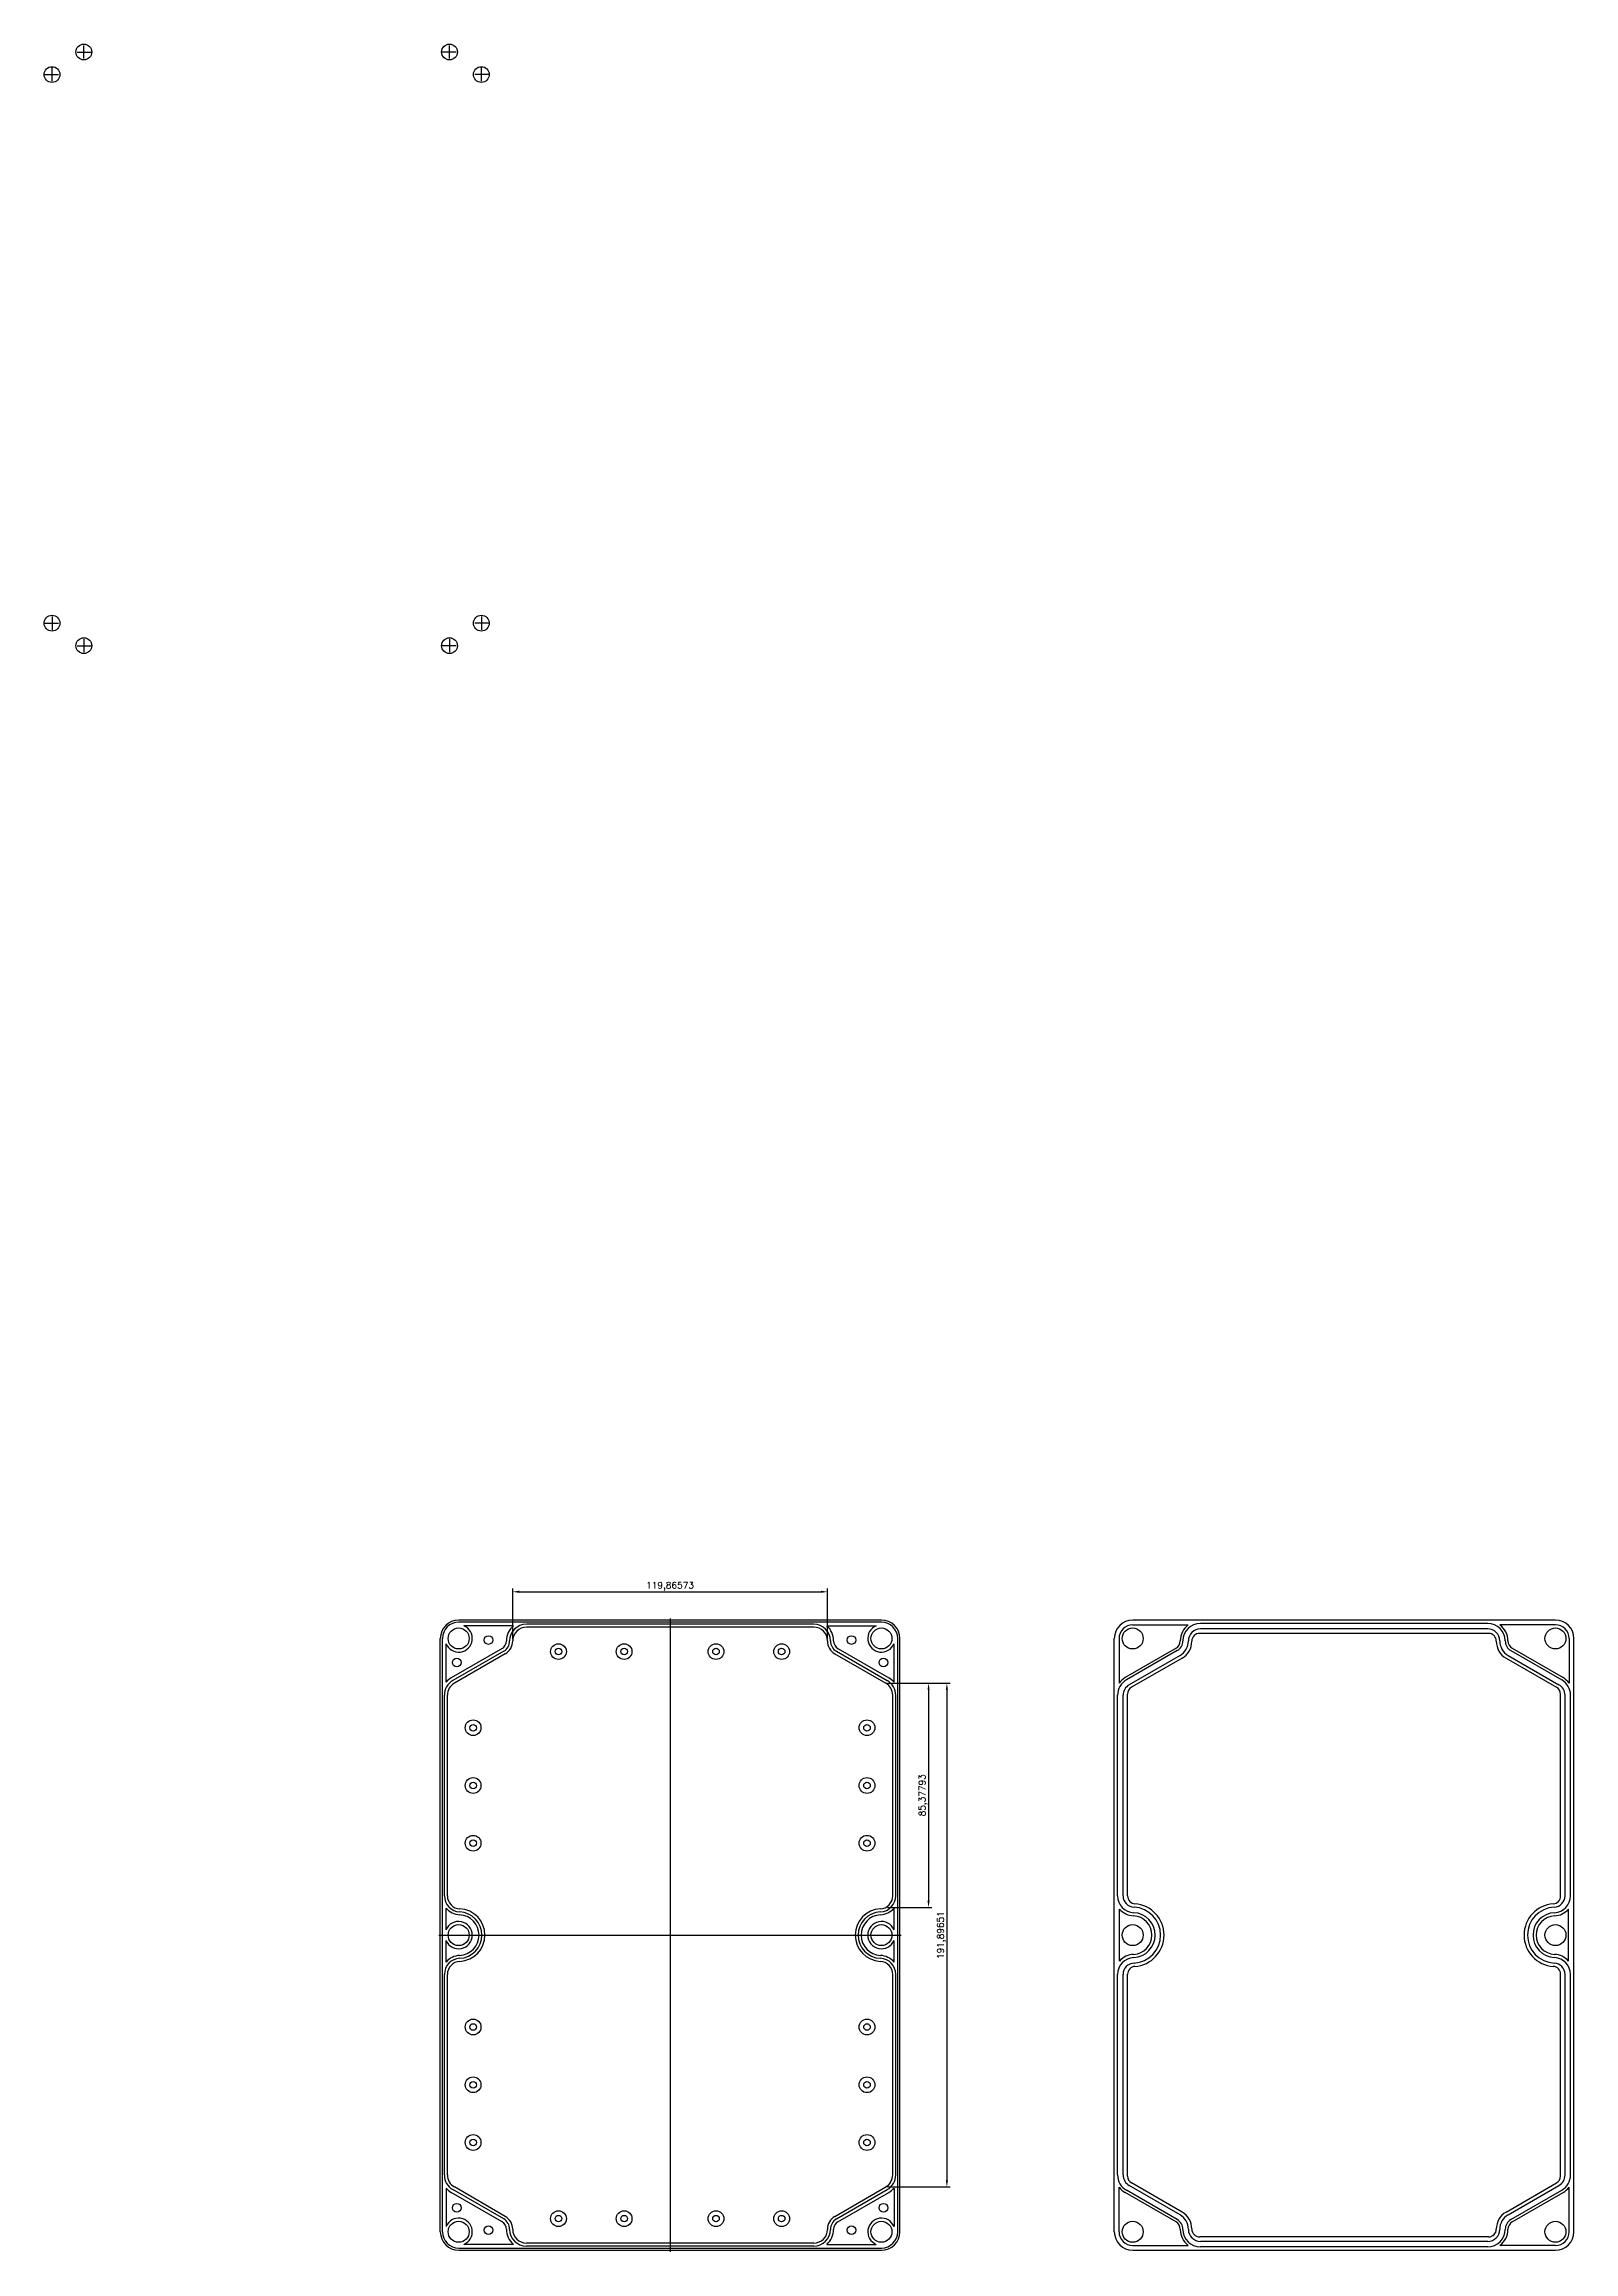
# Model space of a CAD drawing. Header units: millimetres. Extents: x 572 to 1155, y 324 to 1165.
import ezdxf

# ---------------------------------------------------------------- set-up
doc = ezdxf.new("R2010")
doc.units = ezdxf.units.MM
doc.styles.get("Standard").update_dxf_attribs({"font": 'txt', "bigfont": 'gbcbig.shx'})
doc.dimstyles.new('ISO-25', dxfattribs={"dimtxt": 2.5, "dimasz": 2.5, "dimexe": 1.25, "dimexo": 0.625, "dimtad": 1, "dimdec": 5, "dimtxsty": 'Standard', "dimcen": 2.5, "dimadec": 0, "dimazin": 0, "dimtfac": 1, "dimtdec": 5, "dimtmove": 0, "dimatfit": 3, "dimfxl": 1, "dimarcsym": 0})

# ---------------------------------------------------------------- blocks, each defined once
blk = doc.blocks.new('*D49')
at = {"color": 0, "lineweight": -2}
for p, q in [((750.65, 556.99), (750.65, 576.29)), ((753.15, 575.04), (868.02, 575.04)), ((870.52, 556.95), (870.52, 576.29))]:
    blk.add_line(p, q, dxfattribs=at)
at = {"color": 0}
for points in [[(753.15, 575.46), (753.15, 574.63), (750.65, 575.04)], [(868.02, 575.46), (868.02, 574.63), (870.52, 575.04)]]:
    blk.add_solid(points, dxfattribs=at)
at = {"layer": 'Defpoints', "color": 0}
for p in [(870.52, 575.04), (750.65, 556.36), (870.52, 556.33)]:
    blk.add_point(p, dxfattribs=at)
at = {"color": 0, "insert": (810.58, 577.13), "char_height": 2.5, "attachment_point": 5}
blk.add_mtext('119,86573', dxfattribs=at)
blk = doc.blocks.new('*D50')
at = {"color": 0, "lineweight": -2}
for p, q in [((893.36, 540.21), (910.28, 540.21)), ((909.03, 537.71), (909.03, 457.33)), ((893.36, 454.83), (910.28, 454.83))]:
    blk.add_line(p, q, dxfattribs=at)
at = {"color": 0}
for points in [[(908.61, 537.71), (909.44, 537.71), (909.03, 540.21)], [(908.61, 457.33), (909.44, 457.33), (909.03, 454.83)]]:
    blk.add_solid(points, dxfattribs=at)
at = {"layer": 'Defpoints', "color": 0}
for p in [(892.73, 540.21), (892.73, 454.83), (909.03, 454.83)]:
    blk.add_point(p, dxfattribs=at)
at = {"color": 0, "insert": (906.94, 497.52), "char_height": 2.5, "attachment_point": 5, "rotation": 90}
blk.add_mtext('85,37793', dxfattribs=at)
blk = doc.blocks.new('*D51')
at = {"color": 0, "lineweight": -2}
for p, q in [((893.36, 540.21), (917.26, 540.21)), ((916.01, 537.71), (916.01, 350.82)), ((893.36, 348.32), (917.26, 348.32))]:
    blk.add_line(p, q, dxfattribs=at)
at = {"color": 0}
for points in [[(915.59, 537.71), (916.42, 537.71), (916.01, 540.21)], [(915.59, 350.82), (916.42, 350.82), (916.01, 348.32)]]:
    blk.add_solid(points, dxfattribs=at)
at = {"layer": 'Defpoints', "color": 0}
for p in [(892.73, 540.21), (892.73, 348.32), (916.01, 348.32)]:
    blk.add_point(p, dxfattribs=at)
at = {"color": 0, "insert": (913.92, 444.26), "char_height": 2.5, "attachment_point": 5, "rotation": 90}
blk.add_mtext('191,89651', dxfattribs=at)

msp = doc.modelspace()

# ---------------------------------------------------------------- linework, layer by layer
for p, q in [((584.836929, 1161.575799), (590.336929, 1161.575799)), ((587.336929, 1159.075799), (587.336929, 1164.075799)), ((729.102661, 1161.575799), (723.602661, 1161.575799)), ((726.602661, 1159.075799), (726.602661, 1164.075799)), ((572.223814, 1152.99597), (577.723814, 1152.99597)), ((575.223814, 1150.49597), (575.223814, 1155.49597)), ((741.715776, 1152.99597), (736.215776, 1152.99597)), ((738.715776, 1150.49597), (738.715776, 1155.49597)), ((572.223814, 944.024485), (577.723814, 944.024485)), ((575.223814, 946.524485), (575.223814, 941.524485)), ((741.715776, 944.024485), (736.215776, 944.024485)), ((738.715776, 946.524485), (738.715776, 941.524485)), ((584.836929, 935.444655), (590.336929, 935.444655)), ((587.336929, 937.944655), (587.336929, 932.944655)), ((729.102661, 935.444655), (723.602661, 935.444655)), ((726.602661, 937.944655), (726.602661, 932.944655)), ((891.083267, 564.263579), (730.083267, 564.263579)), ((891.083267, 563.463579), (730.083267, 563.463579)), ((810.583267, 564.913579), (810.583267, 323.613579)), ((1147.77357, 564.263579), (986.77357, 564.263579)), ((723.083267, 331.263579), (723.083267, 557.263579)), ((723.883267, 331.263579), (723.883267, 557.263579)), ((725.283267, 540.610134), (725.283267, 555.263579)), ((750.899391, 562.063579), (732.083267, 562.063579)), ((748.300401, 556.329797), (748.300401, 556.363579)), ((749.500401, 556.329797), (749.500401, 556.363579)), ((750.650401, 556.329797), (750.650401, 556.363579)), ((865.316133, 562.713579), (755.850401, 562.713579)), ((865.316133, 561.563579), (755.850401, 561.563579)), ((870.267143, 562.063579), (889.083267, 562.063579)), ((870.516133, 556.329797), (870.516133, 556.363579)), ((871.666133, 556.329797), (871.666133, 556.363579)), ((872.866133, 556.329797), (872.866133, 556.363579)), ((895.883267, 540.610134), (895.883267, 555.263579)), ((897.283267, 331.263579), (897.283267, 557.263579)), ((898.083267, 331.263579), (898.083267, 557.263579)), ((979.77357, 331.263579), (979.77357, 557.263579)), ((981.57357, 557.263579), (981.57357, 540.271897)), ((986.77357, 562.463579), (1007.924158, 562.463579)), ((1004.890704, 556.329797), (1004.890704, 556.363579)), ((1005.890704, 556.329797), (1005.890704, 556.363579)), ((1007.990704, 556.329797), (1007.990704, 556.363579)), ((1009.290704, 556.185459), (1009.290704, 556.213579)), ((1122.256436, 559.213579), (1012.290704, 559.213579)), ((1122.006436, 563.013579), (1012.540704, 563.013579)), ((1122.006436, 560.913579), (1012.540704, 560.913579)), ((1125.256436, 556.185459), (1125.256436, 556.213579)), ((1126.556436, 556.329797), (1126.556436, 556.363579)), ((1147.77357, 562.463579), (1126.622982, 562.463579)), ((1128.656436, 556.329797), (1128.656436, 556.363579)), ((1129.656436, 556.329797), (1129.656436, 556.363579)), ((1152.97357, 557.263579), (1152.97357, 540.271897)), ((1154.77357, 331.263579), (1154.77357, 557.263579)), ((746.625401, 553.428612), (727.258267, 542.246992)), ((747.225401, 552.389381), (727.858267, 541.207761)), ((747.800401, 551.393452), (728.433267, 540.211832)), ((873.366133, 551.393452), (892.733267, 540.211832)), ((873.941133, 552.389381), (893.308267, 541.207761)), ((874.541133, 553.428612), (893.908267, 542.246992)), ((1003.265704, 553.515214), (983.89857, 542.333594)), ((1003.765704, 552.649189), (984.39857, 541.467569)), ((1004.815704, 550.830536), (985.44857, 539.648916)), ((1005.590704, 549.776871), (986.32357, 538.652986)), ((1128.956436, 549.776871), (1148.22357, 538.652986)), ((1129.731436, 550.830536), (1149.09857, 539.648916)), ((1130.781436, 552.649189), (1150.14857, 541.467569)), ((1131.281436, 553.515214), (1150.64857, 542.333594)), ((724.633267, 459.242904), (724.633267, 535.621897)), ((725.783267, 459.242904), (725.783267, 535.621897)), ((895.383267, 459.242904), (895.383267, 535.621897)), ((896.533267, 459.242904), (896.533267, 535.621897)), ((981.02357, 459.242904), (981.02357, 535.621897)), ((983.12357, 459.242904), (983.12357, 535.621897)), ((984.82357, 459.176661), (984.82357, 536.05491)), ((1149.72357, 459.176661), (1149.72357, 536.05491)), ((1151.42357, 459.242904), (1151.42357, 535.621897)), ((1153.52357, 459.242904), (1153.52357, 535.621897)), ((725.283267, 446.263584), (725.283267, 454.523624)), ((895.883267, 446.263584), (895.883267, 454.523624)), ((981.77357, 444.263579), (981.77357, 454.14503)), ((1152.77357, 444.263579), (1152.77357, 454.14503)), ((722.583267, 444.263579), (898.583267, 444.263579)), ((725.283267, 434.003534), (725.283267, 442.263575)), ((895.883267, 434.003534), (895.883267, 442.263575)), ((981.77357, 434.382129), (981.77357, 444.263579)), ((1152.77357, 434.382129), (1152.77357, 444.263579)), ((724.633267, 352.905261), (724.633267, 429.284254)), ((725.783267, 352.905261), (725.783267, 429.284254)), ((895.383267, 352.905261), (895.383267, 429.284254)), ((896.533267, 352.905261), (896.533267, 429.284254)), ((981.02357, 352.905261), (981.02357, 429.284254)), ((983.12357, 352.905261), (983.12357, 429.284254)), ((984.82357, 352.472248), (984.82357, 429.350498)), ((1149.72357, 352.472248), (1149.72357, 429.350498)), ((1151.42357, 352.905261), (1151.42357, 429.284254)), ((1153.52357, 352.905261), (1153.52357, 429.284254)), ((725.283267, 347.917025), (725.283267, 333.263579)), ((746.625401, 335.098547), (727.258267, 346.280167)), ((747.225401, 336.137777), (727.858267, 347.319397)), ((747.800401, 337.133706), (728.433267, 348.315326)), ((873.366133, 337.133706), (892.733267, 348.315326)), ((873.941133, 336.137777), (893.308267, 347.319397)), ((874.541133, 335.098547), (893.908267, 346.280167)), ((895.883267, 347.917025), (895.883267, 333.263579)), ((981.57357, 331.263579), (981.57357, 348.255261)), ((1003.265704, 335.011944), (983.89857, 346.193564)), ((1003.765704, 335.877969), (984.39857, 347.05959)), ((1004.815704, 337.696623), (985.44857, 348.878243)), ((1005.590704, 338.750287), (986.32357, 349.874172)), ((1128.956436, 338.750287), (1148.22357, 349.874172)), ((1129.731436, 337.696623), (1149.09857, 348.878243)), ((1130.781436, 335.877969), (1150.14857, 347.05959)), ((1131.281436, 335.011944), (1150.64857, 346.193564)), ((1152.97357, 331.263579), (1152.97357, 348.255261)), ((748.300401, 332.197361), (748.300401, 332.163579)), ((749.500401, 332.197361), (749.500401, 332.163579)), ((750.650401, 332.197361), (750.650401, 332.163579)), ((870.516133, 332.197361), (870.516133, 332.163579)), ((871.666133, 332.197361), (871.666133, 332.163579)), ((872.866133, 332.197361), (872.866133, 332.163579)), ((1004.890704, 332.197361), (1004.890704, 332.163579)), ((1007.990704, 332.197361), (1007.990704, 332.163579)), ((1009.290704, 332.341699), (1009.290704, 332.313579)), ((1122.256436, 329.313579), (1012.290704, 329.313579)), ((1125.256436, 332.341699), (1125.256436, 332.313579)), ((1126.556436, 332.197361), (1126.556436, 332.163579)), ((1128.656436, 332.197361), (1128.656436, 332.163579)), ((1129.656436, 332.197361), (1129.656436, 332.163579)), ((730.083267, 325.063579), (891.083267, 325.063579)), ((730.083267, 324.263579), (891.083267, 324.263579)), ((750.899391, 326.463579), (732.083267, 326.463579)), ((865.316133, 326.963579), (755.850401, 326.963579)), ((865.316133, 325.813579), (755.850401, 325.813579)), ((870.267143, 326.463579), (889.083267, 326.463579)), ((986.77357, 326.063579), (1007.924158, 326.063579)), ((986.77357, 324.263579), (1147.77357, 324.263579)), ((1122.006436, 327.613579), (1012.540704, 327.613579)), ((1122.006436, 325.513579), (1012.540704, 325.513579)), ((1147.77357, 326.063579), (1126.622982, 326.063579))]:
    msp.add_line(p, q)
for centre, radius in [((587.336929, 1161.575799), 3), ((726.602661, 1161.575799), 3), ((575.223814, 1152.99597), 3), ((738.715776, 1152.99597), 3), ((575.223814, 944.024485), 3), ((738.715776, 944.024485), 3), ((587.336929, 935.444655), 3), ((726.602661, 935.444655), 3), ((730.083267, 557.263579), 4), ((741.450401, 556.679151), 1.65), ((768.083267, 552.263579), 3), ((793.083267, 552.263579), 3), ((828.083267, 552.263579), 3), ((853.083267, 552.263579), 3), ((879.716133, 556.679151), 1.65), ((891.083267, 557.263579), 4), ((986.77357, 557.263579), 4), ((1147.77357, 557.263579), 4), ((729.337286, 548.099322), 1.65), ((768.083267, 552.263579), 1.25), ((793.083267, 552.263579), 1.25), ((828.083267, 552.263579), 1.25), ((853.083267, 552.263579), 1.25), ((891.829248, 548.099322), 1.65), ((735.583267, 523.263579), 3), ((735.583267, 523.263579), 1.25), ((885.583267, 523.263579), 3), ((885.583267, 523.263579), 1.25), ((735.583267, 501.263579), 3), ((735.583267, 501.263579), 1.25), ((885.583267, 501.263579), 3), ((885.583267, 501.263579), 1.25), ((735.583267, 479.263579), 3), ((735.583267, 479.263579), 1.25), ((885.583267, 479.263579), 3), ((885.583267, 479.263579), 1.25), ((730.083265, 444.263579), 4), ((891.083269, 444.263579), 4), ((986.773568, 444.263579), 4), ((1147.773572, 444.263579), 4), ((735.583267, 409.263579), 3), ((885.583267, 409.263579), 3), ((735.583267, 409.263579), 1.25), ((885.583267, 409.263579), 1.25), ((735.583267, 387.263579), 3), ((735.583267, 387.263579), 1.25), ((885.583267, 387.263579), 3), ((885.583267, 387.263579), 1.25), ((735.583267, 365.263579), 3), ((735.583267, 365.263579), 1.25), ((885.583267, 365.263579), 3), ((885.583267, 365.263579), 1.25), ((729.337286, 340.427837), 1.65), ((768.083267, 336.263579), 3), ((768.083267, 336.263579), 1.25), ((793.083267, 336.263579), 3), ((793.083267, 336.263579), 1.25), ((828.083267, 336.263579), 3), ((828.083267, 336.263579), 1.25), ((853.083267, 336.263579), 3), ((853.083267, 336.263579), 1.25), ((891.829248, 340.427837), 1.65), ((730.083267, 331.263579), 4), ((741.450401, 331.848007), 1.65), ((879.716133, 331.848007), 1.65), ((891.083267, 331.263579), 4), ((986.77357, 331.263579), 4), ((1147.77357, 331.263579), 4)]:
    msp.add_circle(centre, radius)
for centre, radius, start, end in [((730.083267, 557.263579), 7, 90, 180), ((730.083267, 557.263579), 6.2, 90, 180), ((891.083267, 557.263579), 7, 0, 90), ((891.083267, 557.263579), 6.2, 0, 90), ((986.77357, 557.263579), 7, 90, 180), ((1147.77357, 557.263579), 7, 0, 90), ((730.083267, 557.263579), 5.2, 202.619864948, 67.380135052), ((744.950401, 556.329797), 3.35, 300, 0), ((744.950401, 556.329797), 4.55, 300, 0), ((744.950401, 556.329797), 5.7, 300, 0), ((755.850401, 556.363579), 7.55, 130.977523449, 180), ((755.850401, 556.363579), 6.35, 90, 180), ((755.850401, 556.363579), 5.2, 90, 180), ((865.316133, 556.363579), 6.35, 0, 90), ((865.316133, 556.363579), 5.2, 0, 90), ((865.316133, 556.363579), 7.55, 0, 49.022476551), ((876.216133, 556.329797), 5.7, 180, 240), ((876.216133, 556.329797), 4.55, 180, 240), ((876.216133, 556.329797), 3.35, 180, 240), ((891.083267, 557.263579), 5.2, 112.619864948, 337.380135052), ((986.77357, 557.263579), 5.2, 90, 180), ((1001.640704, 556.329797), 3.25, 300, 0), ((1001.640704, 556.329797), 4.25, 300, 0), ((1001.640704, 556.329797), 6.35, 300, 0), ((1012.540704, 556.363579), 7.65, 127.118832208, 180), ((1001.890704, 556.185459), 7.4, 300, 0), ((1012.540704, 556.363579), 6.65, 90, 180), ((1012.540704, 556.363579), 4.55, 90, 180), ((1012.290704, 556.213579), 3, 90, 180), ((1122.006436, 556.363579), 6.65, 0, 90), ((1122.006436, 556.363579), 4.55, 0, 90), ((1122.256436, 556.213579), 3, 0, 90), ((1132.656436, 556.185459), 7.4, 180, 240), ((1132.906436, 556.329797), 6.35, 180, 240), ((1122.006436, 556.363579), 7.65, 0, 52.881167792), ((1132.906436, 556.329797), 4.25, 180, 240), ((1132.906436, 556.329797), 3.25, 180, 240), ((1147.77357, 557.263579), 5.2, 0, 90), ((731.083267, 535.621897), 6.45, 120, 180), ((731.083267, 535.621897), 7.65, 120, 139.30312791), ((731.083267, 535.621897), 5.3, 120, 180), ((890.083267, 535.621897), 5.3, 360, 60), ((890.083267, 535.621897), 6.45, 360, 60), ((890.083267, 535.621897), 7.65, 40.69687209, 60), ((987.77357, 535.621897), 6.75, 120, 180), ((987.77357, 535.621897), 7.75, 120, 143.130102354), ((987.77357, 535.621897), 4.65, 120, 180), ((987.82357, 536.05491), 3, 120, 180), ((1146.72357, 536.05491), 3, 360, 60), ((1146.77357, 535.621897), 4.65, 360, 60), ((1146.77357, 535.621897), 6.75, 360, 60), ((1146.77357, 535.621897), 7.75, 36.869897646, 60), ((730.783265, 459.247237), 6.15, 180, 267.325225512), ((730.783265, 459.247237), 7.25, 220.657270532, 267.325225512), ((730.783265, 459.247237), 5, 180, 267.325225512), ((730.083265, 444.263579), 10, 272.674774488, 87.325225512), ((891.083269, 444.263579), 10, 92.674774488, 267.325225512), ((890.383269, 459.247237), 5, 272.674774488, 0), ((890.383269, 459.247237), 6.15, 272.674774488, 0), ((890.383269, 459.247237), 7.25, 272.674774488, 319.342729468), ((987.473568, 459.247237), 6.45, 180, 267.325225512), ((987.473568, 459.247237), 7.65, 221.832499825, 267.325225512), ((987.473568, 459.247237), 4.35, 180, 267.325225512), ((987.82357, 459.176661), 3, 180, 265.972559024), ((986.773568, 444.263579), 10.65, 272.674774488, 87.325225512), ((986.773568, 444.263579), 11.95, 274.027440976, 85.972559024), ((1147.773572, 444.263579), 11.95, 94.027440976, 265.972559024), ((1147.773572, 444.263579), 10.65, 92.674774488, 267.325225512), ((1146.72357, 459.176661), 3, 274.027440976, 0), ((1147.073572, 459.247237), 4.35, 272.674774488, 0), ((1147.073572, 459.247237), 6.45, 272.674774488, 0), ((1147.073572, 459.247237), 7.65, 272.674774488, 318.167500175), ((730.083265, 444.263579), 5.2, 202.619916658, 157.380083342), ((730.083265, 444.263579), 7.75, 272.674774488, 87.325225512), ((730.083265, 444.263579), 8.85, 272.674774488, 87.325225512), ((891.083269, 444.263579), 8.85, 92.674774488, 267.325225512), ((891.083269, 444.263579), 7.75, 92.674774488, 267.325225512), ((891.083269, 444.263579), 5.2, 22.619916658, 337.380083342), ((986.773568, 444.263579), 7.35, 272.674774488, 87.325225512), ((986.773568, 444.263579), 8.55, 272.674774488, 87.325225512), ((1147.773572, 444.263579), 8.55, 92.674774488, 267.325225512), ((1147.773572, 444.263579), 7.35, 92.674774488, 267.325225512), ((730.783265, 429.279921), 6.15, 92.674774488, 180), ((730.783265, 429.279921), 7.25, 92.674774488, 139.342729468), ((730.783265, 429.279921), 5, 92.674774488, 180), ((890.383269, 429.279921), 5, 0, 87.325225512), ((890.383269, 429.279921), 6.15, 0, 87.325225512), ((890.383269, 429.279921), 7.25, 40.657270532, 87.325225512), ((987.473568, 429.279921), 6.45, 92.674774488, 180), ((987.473568, 429.279921), 7.65, 92.674774488, 138.167500175), ((987.473568, 429.279921), 4.35, 92.674774488, 180), ((987.82357, 429.350498), 3, 94.027440976, 180), ((1146.72357, 429.350498), 3, 0, 85.972559024), ((1147.073572, 429.279921), 4.35, 0, 87.325225512), ((1147.073572, 429.279921), 6.45, 0, 87.325225512), ((1147.073572, 429.279921), 7.65, 41.832499825, 87.325225512), ((731.083267, 352.905261), 6.45, 180, 240), ((731.083267, 352.905261), 7.65, 220.69687209, 240), ((731.083267, 352.905261), 5.3, 180, 240), ((890.083267, 352.905261), 5.3, 300, 0), ((890.083267, 352.905261), 6.45, 300, 0), ((890.083267, 352.905261), 7.65, 300, 319.30312791), ((987.77357, 352.905261), 6.75, 180, 240), ((987.77357, 352.905261), 7.75, 216.869897646, 240), ((987.77357, 352.905261), 4.65, 180, 240), ((987.82357, 352.472248), 3, 180, 240), ((1146.72357, 352.472248), 3, 300, 0), ((1146.77357, 352.905261), 4.65, 300, 0), ((1146.77357, 352.905261), 6.75, 300, 0), ((1146.77357, 352.905261), 7.75, 300, 323.130102354), ((730.083267, 331.263579), 5.2, 292.619864948, 157.380135052), ((744.950401, 332.197361), 5.7, 0, 60), ((876.216133, 332.197361), 5.7, 120, 180), ((891.083267, 331.263579), 5.2, 22.619864948, 247.380135052), ((1001.640704, 332.197361), 6.35, 0, 60), ((1001.890704, 332.341699), 7.4, 0, 60), ((1132.656436, 332.341699), 7.4, 120, 180), ((1132.906436, 332.197361), 6.35, 120, 180), ((730.083267, 331.263579), 7, 180, 270), ((730.083267, 331.263579), 6.2, 180, 270), ((744.950401, 332.197361), 3.35, 0, 60), ((744.950401, 332.197361), 4.55, 0, 60), ((755.850401, 332.163579), 7.55, 180, 229.022476551), ((755.850401, 332.163579), 6.35, 180, 270), ((755.850401, 332.163579), 5.2, 180, 270), ((865.316133, 332.163579), 5.2, 270, 0), ((865.316133, 332.163579), 6.35, 270, 0), ((865.316133, 332.163579), 7.55, 310.977523449, 0), ((876.216133, 332.197361), 4.55, 120, 180), ((876.216133, 332.197361), 3.35, 120, 180), ((891.083267, 331.263579), 7, 270, 0), ((891.083267, 331.263579), 6.2, 270, 0), ((986.77357, 331.263579), 7, 180, 270), ((986.77357, 331.263579), 5.2, 180, 270), ((1001.640704, 332.197361), 3.25, 0, 60), ((1001.640704, 332.197361), 4.25, 0, 60), ((1012.540704, 332.163579), 7.65, 180, 232.881167792), ((1012.540704, 332.163579), 6.65, 180, 270), ((1012.540704, 332.163579), 4.55, 180, 270), ((1012.290704, 332.313579), 3, 180, 270), ((1122.006436, 332.163579), 6.65, 270, 0), ((1122.006436, 332.163579), 4.55, 270, 0), ((1122.256436, 332.313579), 3, 270, 0), ((1122.006436, 332.163579), 7.65, 307.118832208, 0), ((1132.906436, 332.197361), 4.25, 120, 180), ((1132.906436, 332.197361), 3.25, 120, 180), ((1147.77357, 331.263579), 7, 270, 0), ((1147.77357, 331.263579), 5.2, 270, 0)]:
    msp.add_arc(centre, radius, start, end)

# ---------------------------------------------------------------- dimensions: what is measured, and where the dimension line sits
dim = msp.add_linear_dim(base=(870.516133, 575.043803), p1=(750.650401, 556.363579), p2=(870.516133, 556.329797), dimstyle='ISO-25')
dim.commit()
dim.dimension.update_dxf_attribs({"geometry": '*D49', "text_midpoint": (810.583267, 577.127137)})
for base, p2, picture, middle in [((909.025157, 454.833904), (892.733267, 454.833904), '*D50', (906.941824, 497.522868)), ((916.007662, 348.315326), (892.733267, 348.315326), '*D51', (913.924329, 444.263579))]:
    dim = msp.add_linear_dim(base=base, p1=(892.733267, 540.211832), p2=p2, angle=90, dimstyle='ISO-25')
    dim.commit()
    dim.dimension.update_dxf_attribs({"geometry": picture, "text_midpoint": middle})

doc.saveas('drawing.dxf')
